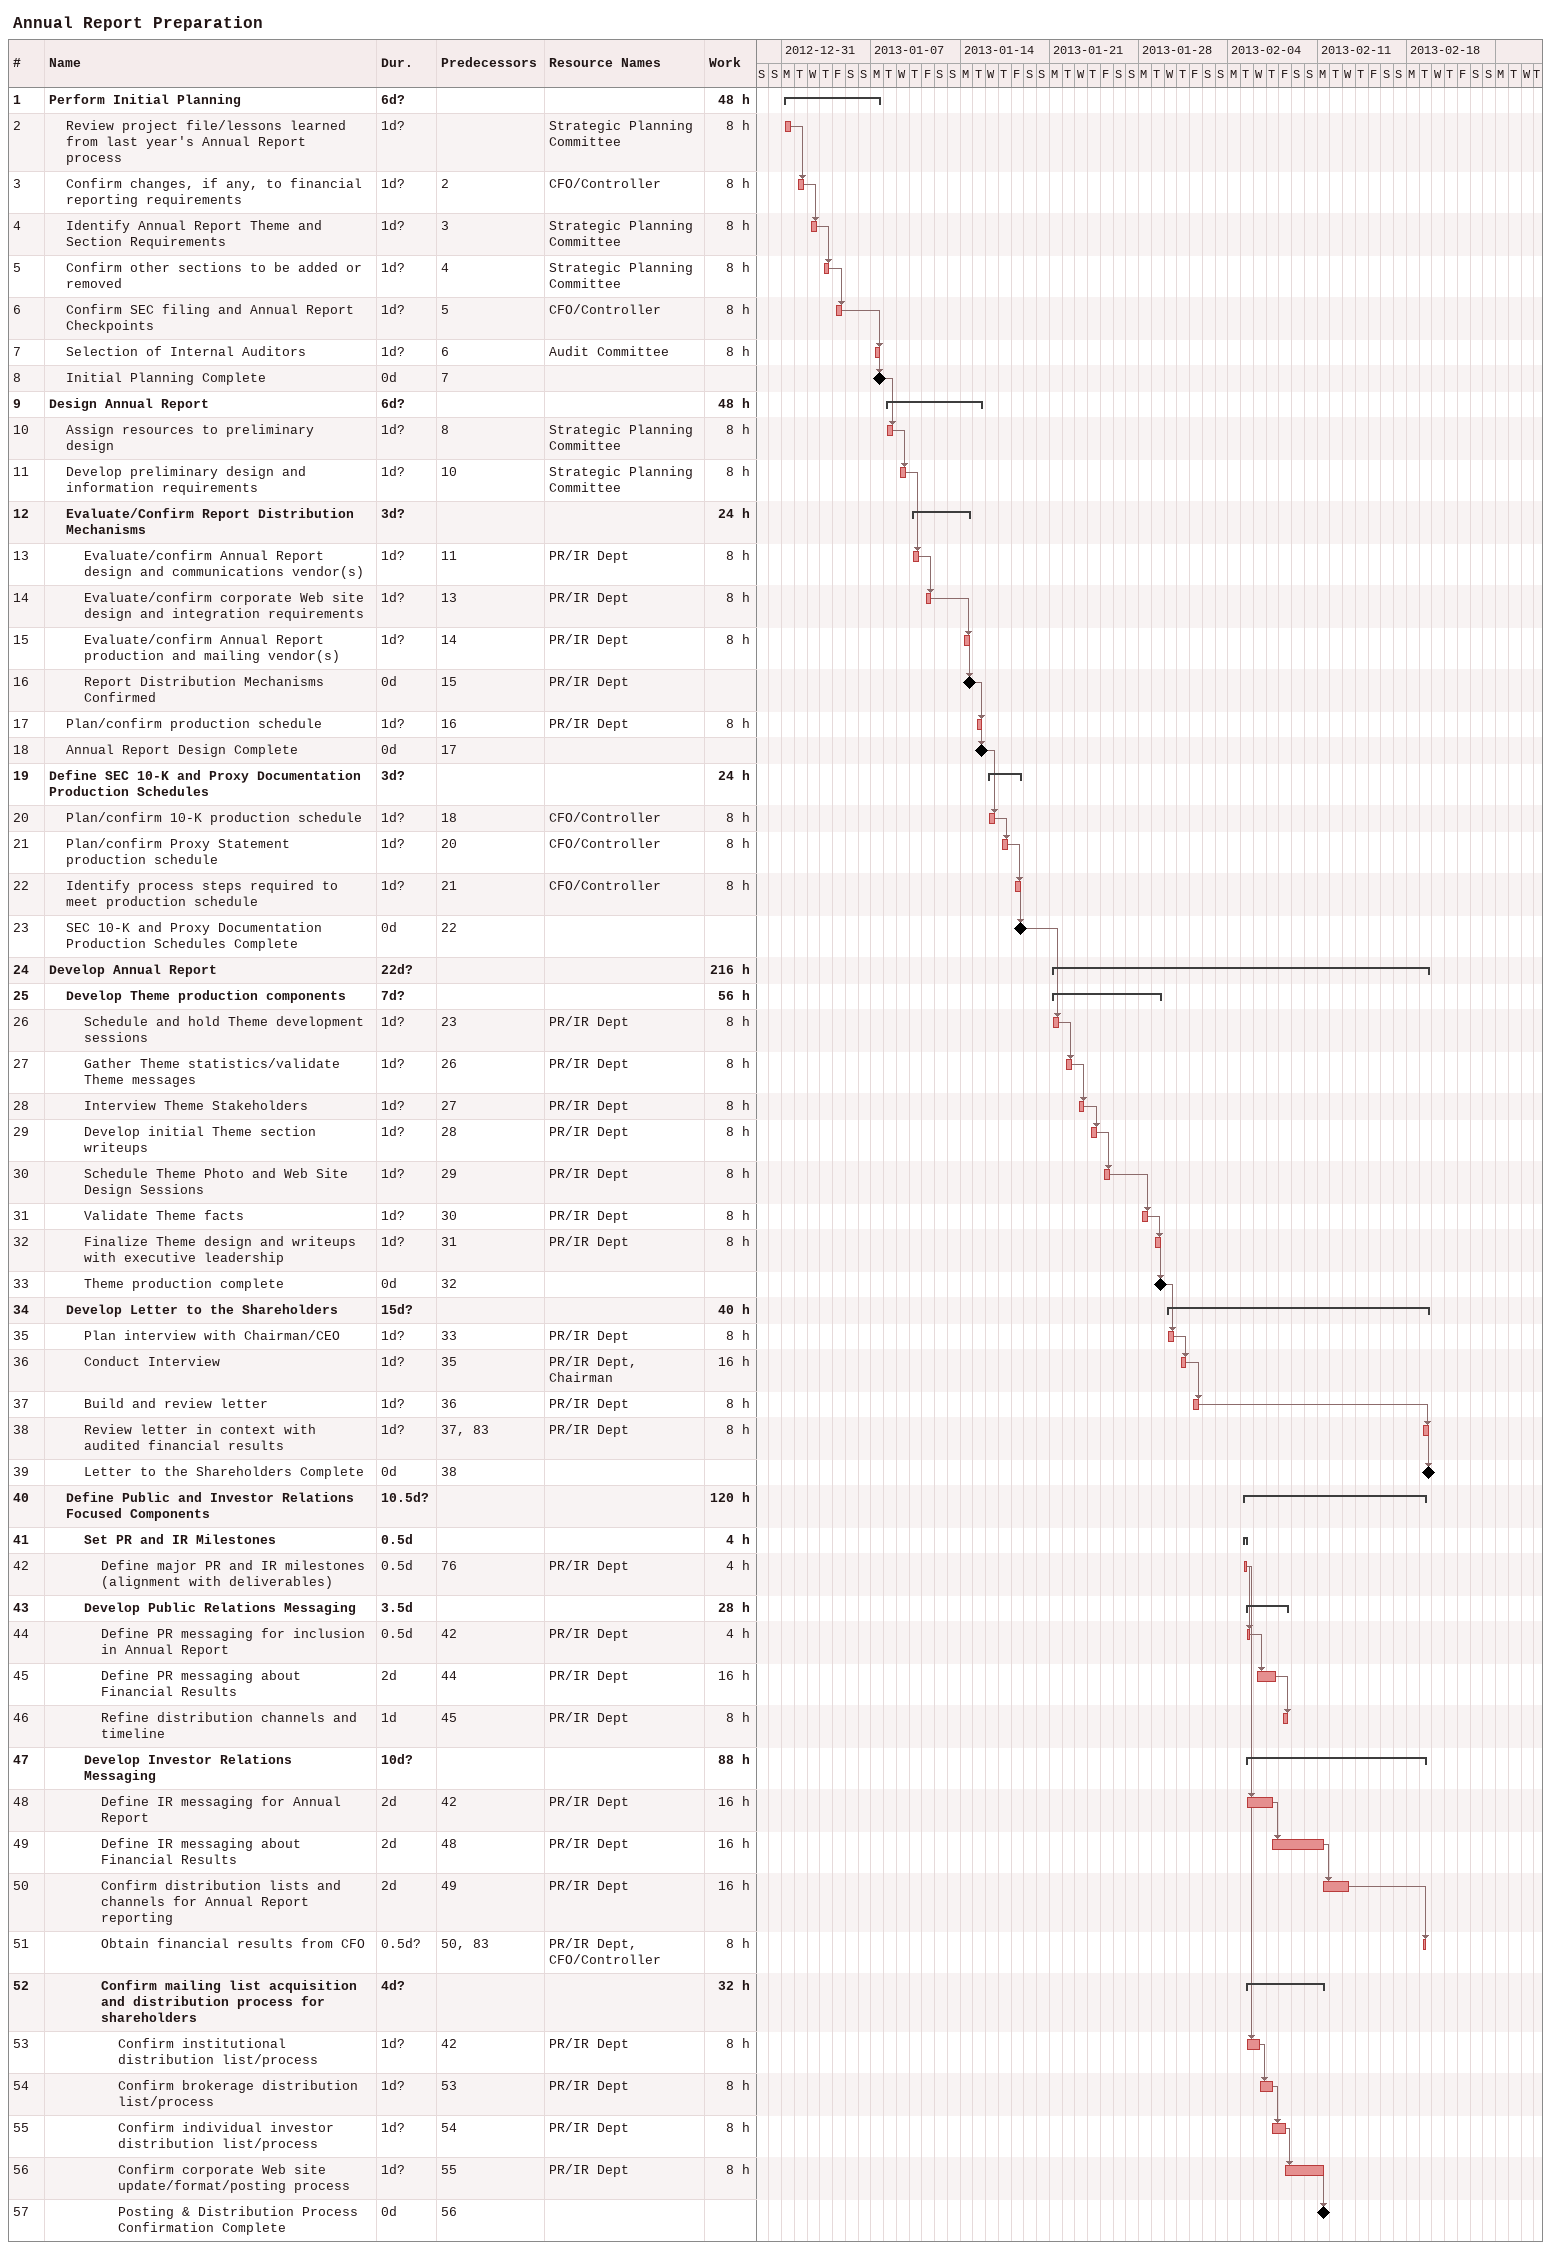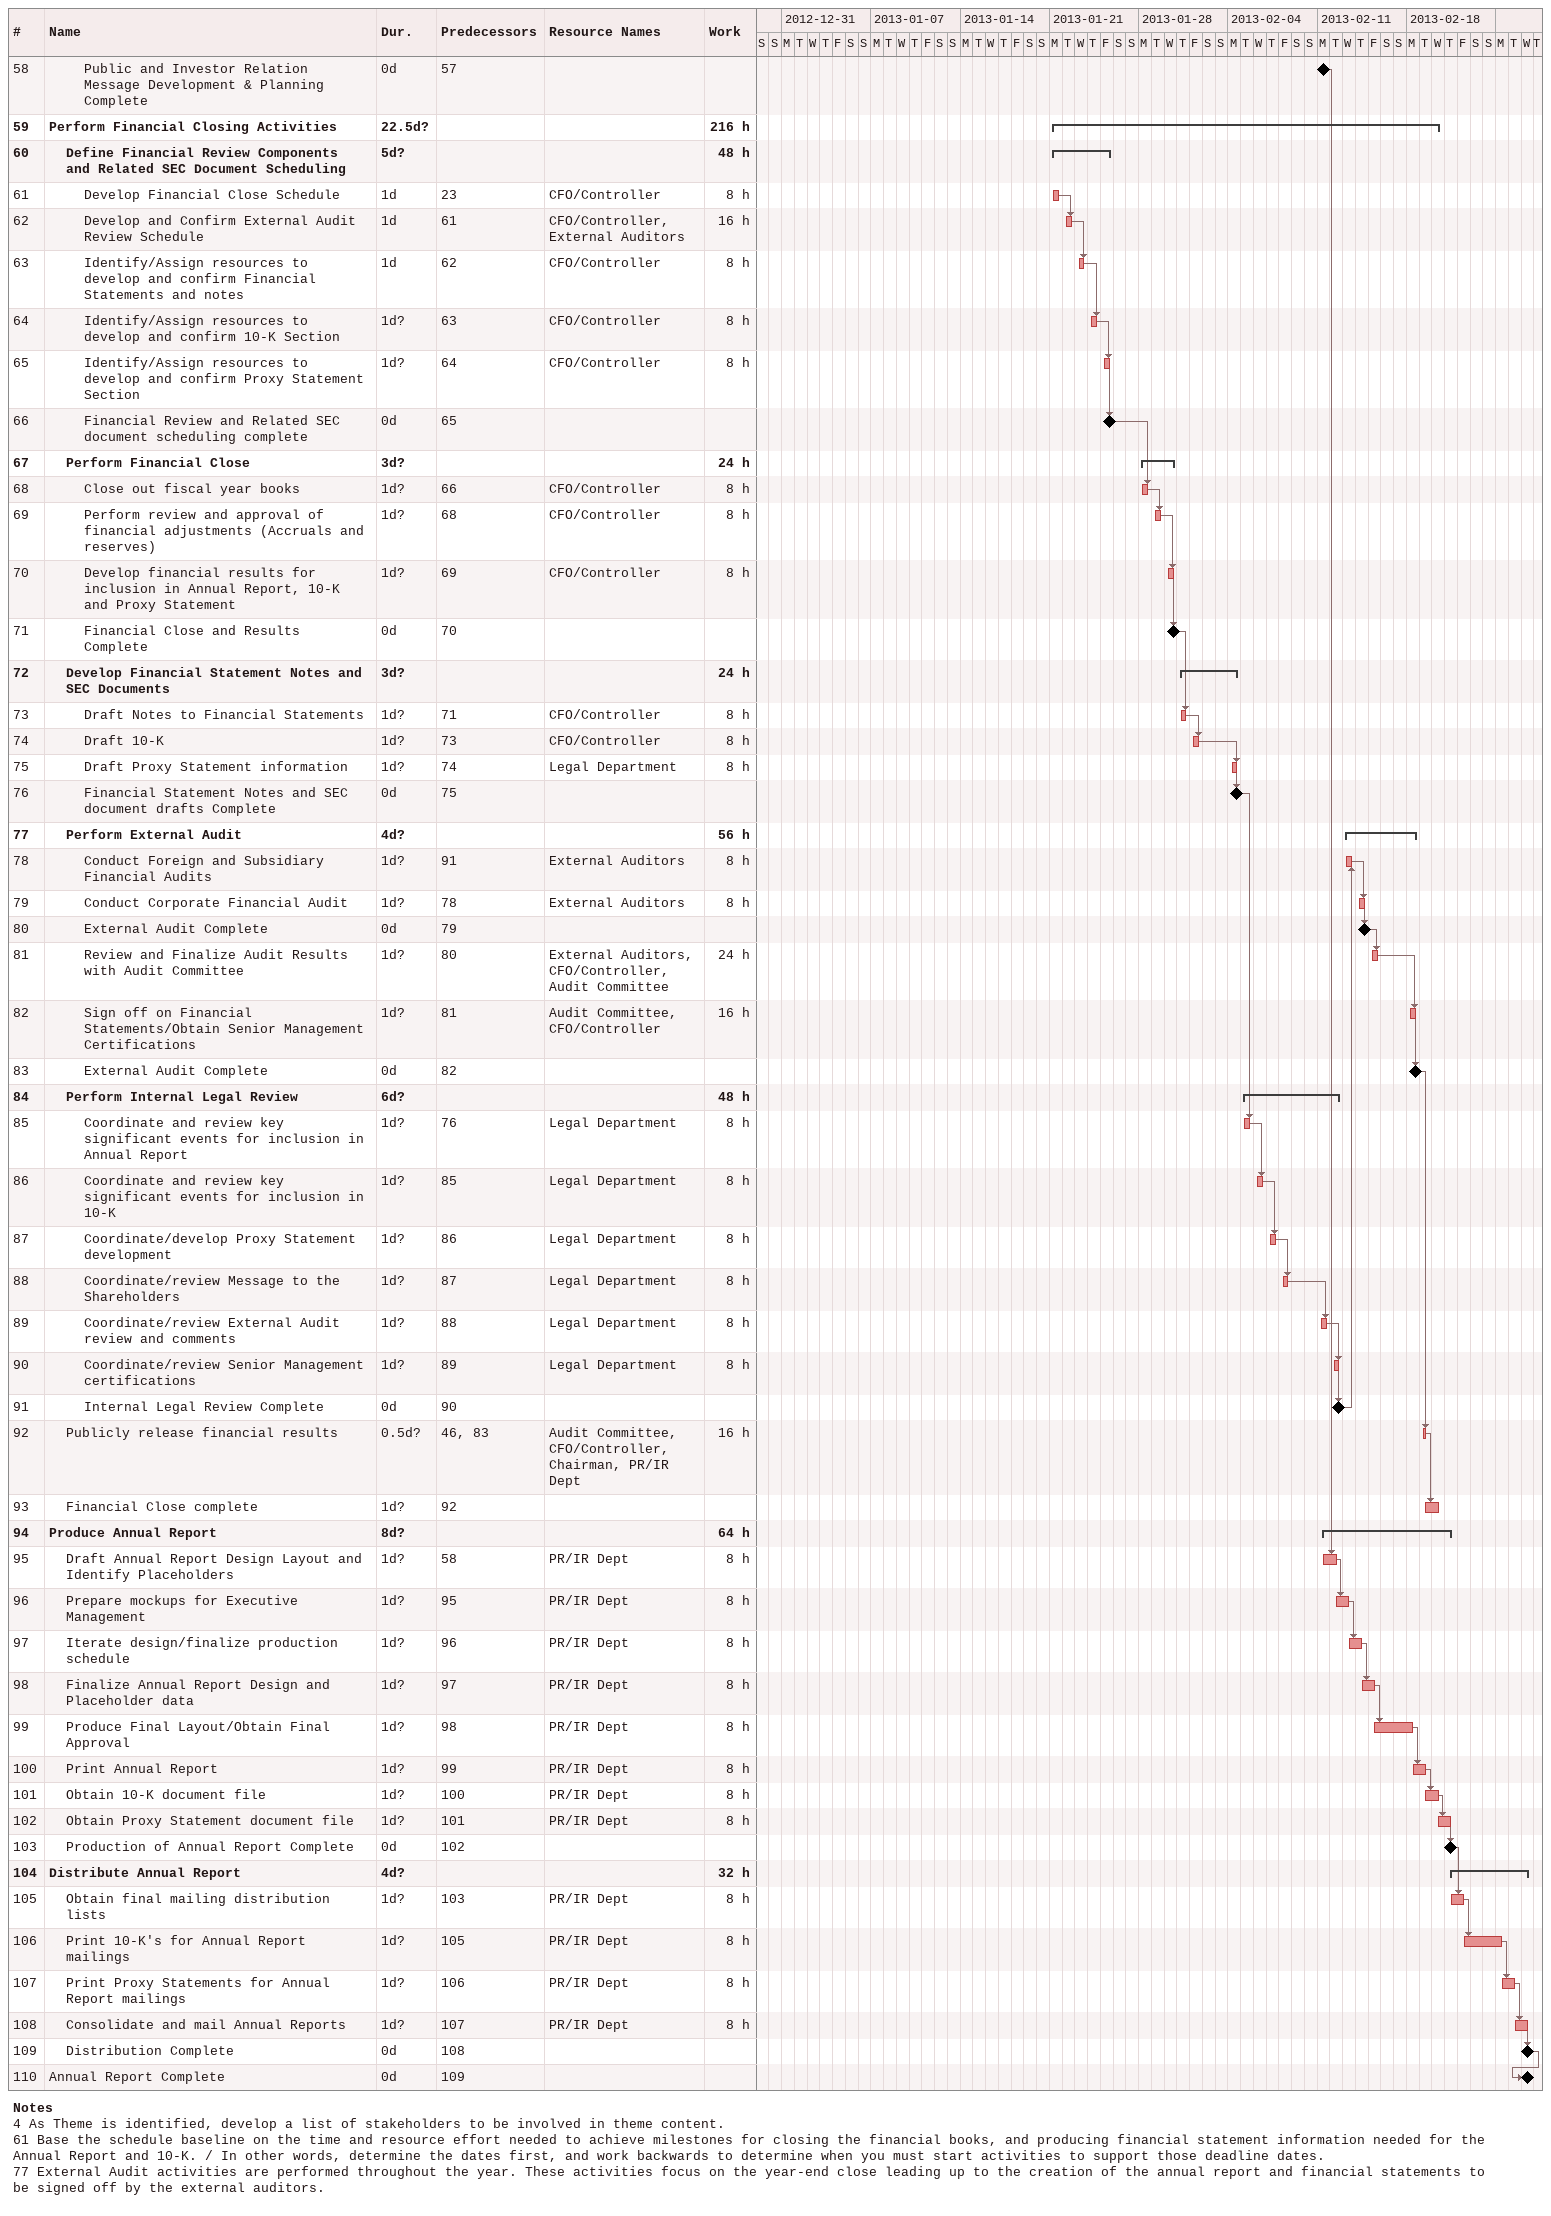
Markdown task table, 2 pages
Annual Report Preparation

| ID | Level | Task | Duration | Start | Finish | Predecessors | Resources | Work (h) |
|---|---|---|---|---|---|---|---|---|
| 1 | 1 | **Perform Initial Planning** | 6d? | 2012-12-31 | 2013-01-07 |  |  | 48 |
| 2 | 2 | Review project file/lessons learned from last year's Annual Report process | 1d? | 2012-12-31 | 2012-12-31 |  | Strategic Planning Committee | 8 |
| 3 | 2 | Confirm changes, if any, to financial reporting requirements | 1d? | 2013-01-01 | 2013-01-01 | 2 | CFO/Controller | 8 |
| 4 | 2 | Identify Annual Report Theme and Section Requirements | 1d? | 2013-01-02 | 2013-01-02 | 3 | Strategic Planning Committee | 8 |
| 5 | 2 | Confirm other sections to be added or removed | 1d? | 2013-01-03 | 2013-01-03 | 4 | Strategic Planning Committee | 8 |
| 6 | 2 | Confirm SEC filing and Annual Report Checkpoints | 1d? | 2013-01-04 | 2013-01-04 | 5 | CFO/Controller | 8 |
| 7 | 2 | Selection of Internal Auditors | 1d? | 2013-01-07 | 2013-01-07 | 6 | Audit Committee | 8 |
| 8 | 2 | Initial Planning Complete | 0d | 2013-01-07 | 2013-01-07 | 7 |  |  |
| 9 | 1 | **Design Annual Report** | 6d? | 2013-01-08 | 2013-01-15 |  |  | 48 |
| 10 | 2 | Assign resources to preliminary design | 1d? | 2013-01-08 | 2013-01-08 | 8 | Strategic Planning Committee | 8 |
| 11 | 2 | Develop preliminary design and information requirements | 1d? | 2013-01-09 | 2013-01-09 | 10 | Strategic Planning Committee | 8 |
| 12 | 2 | **Evaluate/Confirm Report Distribution Mechanisms** | 3d? | 2013-01-10 | 2013-01-14 |  |  | 24 |
| 13 | 3 | Evaluate/confirm Annual Report design and communications vendor(s) | 1d? | 2013-01-10 | 2013-01-10 | 11 | PR/IR Dept | 8 |
| 14 | 3 | Evaluate/confirm corporate Web site design and integration requirements | 1d? | 2013-01-11 | 2013-01-11 | 13 | PR/IR Dept | 8 |
| 15 | 3 | Evaluate/confirm Annual Report production and mailing vendor(s) | 1d? | 2013-01-14 | 2013-01-14 | 14 | PR/IR Dept | 8 |
| 16 | 3 | Report Distribution Mechanisms Confirmed | 0d | 2013-01-14 | 2013-01-14 | 15 | PR/IR Dept |  |
| 17 | 2 | Plan/confirm production schedule | 1d? | 2013-01-15 | 2013-01-15 | 16 | PR/IR Dept | 8 |
| 18 | 2 | Annual Report Design Complete | 0d | 2013-01-15 | 2013-01-15 | 17 |  |  |
| 19 | 1 | **Define SEC 10-K and Proxy Documentation Production Schedules** | 3d? | 2013-01-16 | 2013-01-18 |  |  | 24 |
| 20 | 2 | Plan/confirm 10-K production schedule | 1d? | 2013-01-16 | 2013-01-16 | 18 | CFO/Controller | 8 |
| 21 | 2 | Plan/confirm Proxy Statement production schedule | 1d? | 2013-01-17 | 2013-01-17 | 20 | CFO/Controller | 8 |
| 22 | 2 | Identify process steps required to meet production schedule | 1d? | 2013-01-18 | 2013-01-18 | 21 | CFO/Controller | 8 |
| 23 | 2 | SEC 10-K and Proxy Documentation Production Schedules Complete | 0d | 2013-01-18 | 2013-01-18 | 22 |  |  |
| 24 | 1 | **Develop Annual Report** | 22d? | 2013-01-21 | 2013-02-19 |  |  | 216 |
| 25 | 2 | **Develop Theme production components** | 7d? | 2013-01-21 | 2013-01-29 |  |  | 56 |
| 26 | 3 | Schedule and hold Theme development sessions | 1d? | 2013-01-21 | 2013-01-21 | 23 | PR/IR Dept | 8 |
| 27 | 3 | Gather Theme statistics/validate Theme messages | 1d? | 2013-01-22 | 2013-01-22 | 26 | PR/IR Dept | 8 |
| 28 | 3 | Interview Theme Stakeholders | 1d? | 2013-01-23 | 2013-01-23 | 27 | PR/IR Dept | 8 |
| 29 | 3 | Develop initial Theme section writeups | 1d? | 2013-01-24 | 2013-01-24 | 28 | PR/IR Dept | 8 |
| 30 | 3 | Schedule Theme Photo and Web Site Design Sessions | 1d? | 2013-01-25 | 2013-01-25 | 29 | PR/IR Dept | 8 |
| 31 | 3 | Validate Theme facts | 1d? | 2013-01-28 | 2013-01-28 | 30 | PR/IR Dept | 8 |
| 32 | 3 | Finalize Theme design and writeups with executive leadership | 1d? | 2013-01-29 | 2013-01-29 | 31 | PR/IR Dept | 8 |
| 33 | 3 | Theme production complete | 0d | 2013-01-29 | 2013-01-29 | 32 |  |  |
| 34 | 2 | **Develop Letter to the Shareholders** | 15d? | 2013-01-30 | 2013-02-19 |  |  | 40 |
| 35 | 3 | Plan interview with Chairman/CEO | 1d? | 2013-01-30 | 2013-01-30 | 33 | PR/IR Dept | 8 |
| 36 | 3 | Conduct Interview | 1d? | 2013-01-31 | 2013-01-31 | 35 | PR/IR Dept, Chairman | 16 |
| 37 | 3 | Build and review letter | 1d? | 2013-02-01 | 2013-02-01 | 36 | PR/IR Dept | 8 |
| 38 | 3 | Review letter in context with audited financial results | 1d? | 2013-02-19 | 2013-02-19 | 37, 83 | PR/IR Dept | 8 |
| 39 | 3 | Letter to the Shareholders Complete | 0d | 2013-02-19 | 2013-02-19 | 38 |  |  |
| 40 | 2 | **Define Public and Investor Relations Focused Components** | 10.5d? | 2013-02-05 | 2013-02-19 |  |  | 120 |
| 41 | 3 | **Set PR and IR Milestones** | 0.5d | 2013-02-05 | 2013-02-05 |  |  | 4 |
| 42 | 4 | Define major PR and IR milestones (alignment with deliverables) | 0.5d | 2013-02-05 | 2013-02-05 | 76 | PR/IR Dept | 4 |
| 43 | 3 | **Develop Public Relations Messaging** | 3.5d | 2013-02-05 | 2013-02-08 |  |  | 28 |
| 44 | 4 | Define PR messaging for inclusion in Annual Report | 0.5d | 2013-02-05 | 2013-02-05 | 42 | PR/IR Dept | 4 |
| 45 | 4 | Define PR messaging about Financial Results | 2d | 2013-02-06 | 2013-02-07 | 44 | PR/IR Dept | 16 |
| 46 | 4 | Refine distribution channels and timeline | 1d | 2013-02-08 | 2013-02-08 | 45 | PR/IR Dept | 8 |
| 47 | 3 | **Develop Investor Relations Messaging** | 10d? | 2013-02-05 | 2013-02-19 |  |  | 88 |
| 48 | 4 | Define IR messaging for Annual Report | 2d | 2013-02-05 | 2013-02-07 | 42 | PR/IR Dept | 16 |
| 49 | 4 | Define IR messaging about Financial Results | 2d | 2013-02-07 | 2013-02-11 | 48 | PR/IR Dept | 16 |
| 50 | 4 | Confirm distribution lists and channels for Annual Report reporting | 2d | 2013-02-11 | 2013-02-13 | 49 | PR/IR Dept | 16 |
| 51 | 4 | Obtain financial results from CFO | 0.5d? | 2013-02-19 | 2013-02-19 | 50, 83 | PR/IR Dept, CFO/Controller | 8 |
| 52 | 4 | **Confirm mailing list acquisition and distribution process for shareholders** | 4d? | 2013-02-05 | 2013-02-11 |  |  | 32 |
| 53 | 5 | Confirm institutional distribution list/process | 1d? | 2013-02-05 | 2013-02-06 | 42 | PR/IR Dept | 8 |
| 54 | 5 | Confirm brokerage distribution list/process | 1d? | 2013-02-06 | 2013-02-07 | 53 | PR/IR Dept | 8 |
| 55 | 5 | Confirm individual investor distribution list/process | 1d? | 2013-02-07 | 2013-02-08 | 54 | PR/IR Dept | 8 |
| 56 | 5 | Confirm corporate Web site update/format/posting process | 1d? | 2013-02-08 | 2013-02-11 | 55 | PR/IR Dept | 8 |
| 57 | 5 | Posting & Distribution Process Confirmation Complete | 0d | 2013-02-11 | 2013-02-11 | 56 |  |  |
| 58 | 3 | Public and Investor Relation Message Development & Planning Complete | 0d | 2013-02-11 | 2013-02-11 | 57 |  |  |
| 59 | 1 | **Perform Financial Closing Activities** | 22.5d? | 2013-01-21 | 2013-02-20 |  |  | 216 |
| 60 | 2 | **Define Financial Review Components and Related SEC Document Scheduling** | 5d? | 2013-01-21 | 2013-01-25 |  |  | 48 |
| 61 | 3 | Develop Financial Close Schedule | 1d | 2013-01-21 | 2013-01-21 | 23 | CFO/Controller | 8 |
| 62 | 3 | Develop and Confirm External Audit Review Schedule | 1d | 2013-01-22 | 2013-01-22 | 61 | CFO/Controller, External Auditors | 16 |
| 63 | 3 | Identify/Assign resources to develop and confirm Financial Statements and notes | 1d | 2013-01-23 | 2013-01-23 | 62 | CFO/Controller | 8 |
| 64 | 3 | Identify/Assign resources to develop and confirm 10-K Section | 1d? | 2013-01-24 | 2013-01-24 | 63 | CFO/Controller | 8 |
| 65 | 3 | Identify/Assign resources to develop and confirm Proxy Statement Section | 1d? | 2013-01-25 | 2013-01-25 | 64 | CFO/Controller | 8 |
| 66 | 3 | Financial Review and Related SEC document scheduling complete | 0d | 2013-01-25 | 2013-01-25 | 65 |  |  |
| 67 | 2 | **Perform Financial Close** | 3d? | 2013-01-28 | 2013-01-30 |  |  | 24 |
| 68 | 3 | Close out fiscal year books | 1d? | 2013-01-28 | 2013-01-28 | 66 | CFO/Controller | 8 |
| 69 | 3 | Perform review and approval of financial adjustments (Accruals and reserves) | 1d? | 2013-01-29 | 2013-01-29 | 68 | CFO/Controller | 8 |
| 70 | 3 | Develop financial results for inclusion in Annual Report, 10-K and Proxy Statement | 1d? | 2013-01-30 | 2013-01-30 | 69 | CFO/Controller | 8 |
| 71 | 3 | Financial Close and Results Complete | 0d | 2013-01-30 | 2013-01-30 | 70 |  |  |
| 72 | 2 | **Develop Financial Statement Notes and SEC Documents** | 3d? | 2013-01-31 | 2013-02-04 |  |  | 24 |
| 73 | 3 | Draft Notes to Financial Statements | 1d? | 2013-01-31 | 2013-01-31 | 71 | CFO/Controller | 8 |
| 74 | 3 | Draft 10-K | 1d? | 2013-02-01 | 2013-02-01 | 73 | CFO/Controller | 8 |
| 75 | 3 | Draft Proxy Statement information | 1d? | 2013-02-04 | 2013-02-04 | 74 | Legal Department | 8 |
| 76 | 3 | Financial Statement Notes and SEC document drafts Complete | 0d | 2013-02-04 | 2013-02-04 | 75 |  |  |
| 77 | 2 | **Perform External Audit** | 4d? | 2013-02-13 | 2013-02-18 |  |  | 56 |
| 78 | 3 | Conduct Foreign and Subsidiary Financial Audits | 1d? | 2013-02-13 | 2013-02-13 | 91 | External Auditors | 8 |
| 79 | 3 | Conduct Corporate Financial Audit | 1d? | 2013-02-14 | 2013-02-14 | 78 | External Auditors | 8 |
| 80 | 3 | External Audit Complete | 0d | 2013-02-14 | 2013-02-14 | 79 |  |  |
| 81 | 3 | Review and Finalize Audit Results with Audit Committee | 1d? | 2013-02-15 | 2013-02-15 | 80 | External Auditors, CFO/Controller, Audit Committee | 24 |
| 82 | 3 | Sign off on Financial Statements/Obtain Senior Management Certifications | 1d? | 2013-02-18 | 2013-02-18 | 81 | Audit Committee, CFO/Controller | 16 |
| 83 | 3 | External Audit Complete | 0d | 2013-02-18 | 2013-02-18 | 82 |  |  |
| 84 | 2 | **Perform Internal Legal Review** | 6d? | 2013-02-05 | 2013-02-12 |  |  | 48 |
| 85 | 3 | Coordinate and review key significant events for inclusion in Annual Report | 1d? | 2013-02-05 | 2013-02-05 | 76 | Legal Department | 8 |
| 86 | 3 | Coordinate and review key significant events for inclusion in 10-K | 1d? | 2013-02-06 | 2013-02-06 | 85 | Legal Department | 8 |
| 87 | 3 | Coordinate/develop Proxy Statement development | 1d? | 2013-02-07 | 2013-02-07 | 86 | Legal Department | 8 |
| 88 | 3 | Coordinate/review Message to the Shareholders | 1d? | 2013-02-08 | 2013-02-08 | 87 | Legal Department | 8 |
| 89 | 3 | Coordinate/review External Audit review and comments | 1d? | 2013-02-11 | 2013-02-11 | 88 | Legal Department | 8 |
| 90 | 3 | Coordinate/review Senior Management certifications | 1d? | 2013-02-12 | 2013-02-12 | 89 | Legal Department | 8 |
| 91 | 3 | Internal Legal Review Complete | 0d | 2013-02-12 | 2013-02-12 | 90 |  |  |
| 92 | 2 | Publicly release financial results | 0.5d? | 2013-02-19 | 2013-02-19 | 46, 83 | Audit Committee, CFO/Controller, Chairman, PR/IR Dept | 16 |
| 93 | 2 | Financial Close complete | 1d? | 2013-02-19 | 2013-02-20 | 92 |  |  |
| 94 | 1 | **Produce Annual Report** | 8d? | 2013-02-11 | 2013-02-21 |  |  | 64 |
| 95 | 2 | Draft Annual Report Design Layout and Identify Placeholders | 1d? | 2013-02-11 | 2013-02-12 | 58 | PR/IR Dept | 8 |
| 96 | 2 | Prepare mockups for Executive Management | 1d? | 2013-02-12 | 2013-02-13 | 95 | PR/IR Dept | 8 |
| 97 | 2 | Iterate design/finalize production schedule | 1d? | 2013-02-13 | 2013-02-14 | 96 | PR/IR Dept | 8 |
| 98 | 2 | Finalize Annual Report Design and Placeholder data | 1d? | 2013-02-14 | 2013-02-15 | 97 | PR/IR Dept | 8 |
| 99 | 2 | Produce Final Layout/Obtain Final Approval | 1d? | 2013-02-15 | 2013-02-18 | 98 | PR/IR Dept | 8 |
| 100 | 2 | Print Annual Report | 1d? | 2013-02-18 | 2013-02-19 | 99 | PR/IR Dept | 8 |
| 101 | 2 | Obtain 10-K document file | 1d? | 2013-02-19 | 2013-02-20 | 100 | PR/IR Dept | 8 |
| 102 | 2 | Obtain Proxy Statement document file | 1d? | 2013-02-20 | 2013-02-21 | 101 | PR/IR Dept | 8 |
| 103 | 2 | Production of Annual Report Complete | 0d | 2013-02-21 | 2013-02-21 | 102 |  |  |
| 104 | 1 | **Distribute Annual Report** | 4d? | 2013-02-21 | 2013-02-27 |  |  | 32 |
| 105 | 2 | Obtain final mailing distribution lists | 1d? | 2013-02-21 | 2013-02-22 | 103 | PR/IR Dept | 8 |
| 106 | 2 | Print 10-K's for Annual Report mailings | 1d? | 2013-02-22 | 2013-02-25 | 105 | PR/IR Dept | 8 |
| 107 | 2 | Print Proxy Statements for Annual Report mailings | 1d? | 2013-02-25 | 2013-02-26 | 106 | PR/IR Dept | 8 |
| 108 | 2 | Consolidate and mail Annual Reports | 1d? | 2013-02-26 | 2013-02-27 | 107 | PR/IR Dept | 8 |
| 109 | 2 | Distribution Complete | 0d | 2013-02-27 | 2013-02-27 | 108 |  |  |
| 110 | 1 | Annual Report Complete | 0d | 2013-02-27 | 2013-02-27 | 109 |  |  |

Notes
- 4: As Theme is identified, develop a list of stakeholders to be involved in theme content.
- 61: Base the schedule baseline on the time and resource effort needed to achieve milestones for closing the financial books, and producing financial statement information needed for the Annual Report and 10-K. / In other words, determine the dates first, and work backwards to determine when you must start activities to support those deadline dates.
- 77: External Audit activities are performed throughout the year. These activities focus on the year-end close leading up to the creation of the annual report and financial statements to be signed off by the external auditors.
